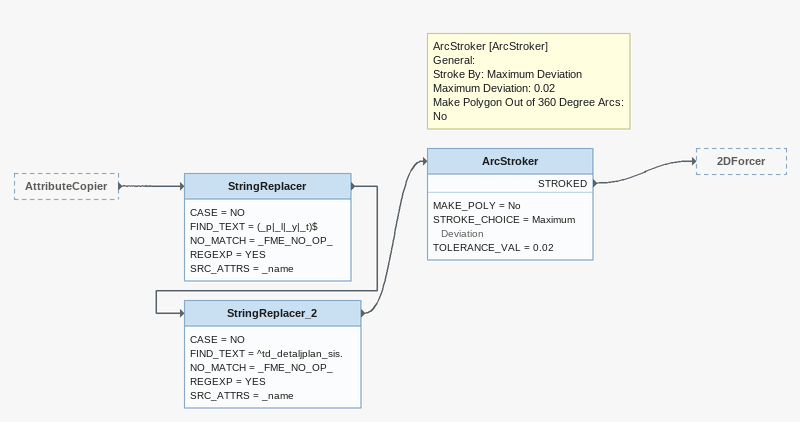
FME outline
AttributeCopier [outside]
    -> StringReplacer
StringReplacer
    CASE = NO
    FIND_TEXT = (_p|_l|_y|_t)$
    NO_MATCH = _FME_NO_OP_
    REGEXP = YES
    SRC_ATTRS = _name
    -> StringReplacer_2
StringReplacer_2
    CASE = NO
    FIND_TEXT = ^td_detaljplan_sis.
    NO_MATCH = _FME_NO_OP_
    REGEXP = YES
    SRC_ATTRS = _name
    -> ArcStroker
Note: ArcStroker [ArcStroker] / General: / Stroke By: Maximum Deviation / Maximum Deviation: 0.02 / Make Polygon Out of 360 Degree Arcs: No
ArcStroker
    MAKE_POLY = No
    STROKE_CHOICE = Maximum Deviation
    TOLERANCE_VAL = 0.02
    STROKED -> 2DForcer
